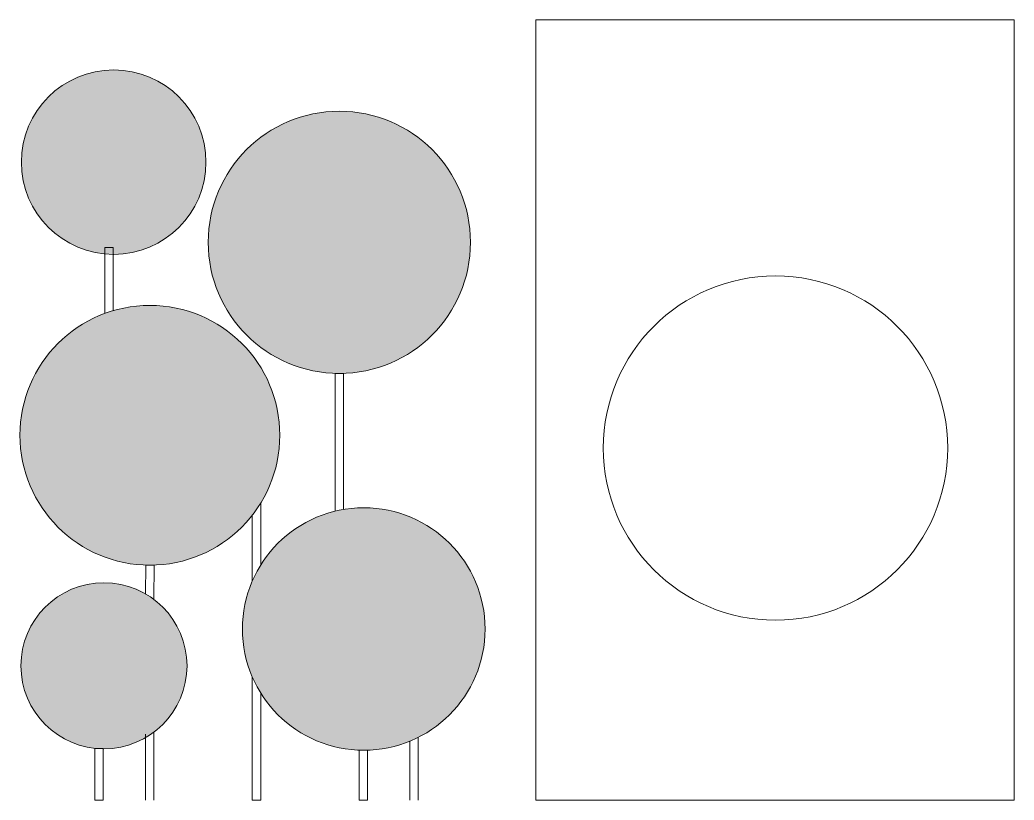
# Model space of a CAD drawing. Header units: millimetres. Extents: x 35877 to 3066687, y -650199 to -40525.
# Drawn here: x 147116.1 to 147220.4, y -179649.9 to -179568.1 of the extents above; entities that cross this region are included whole.
import ezdxf

# ---------------------------------------------------------------- set-up
doc = ezdxf.new("R2010")
doc.units = ezdxf.units.MM
doc.header["$MEASUREMENT"] = 0
doc.layers.add('AR HATCH-7', color=7, linetype='Continuous')
doc.layers.add('FALSE CEILING', color=6, linetype='Continuous', lineweight=30)

msp = doc.modelspace()

# ---------------------------------------------------------------- hatches: boundary and pattern name
at = {"layer": 'AR HATCH-7', "lineweight": 0, "true_color": 0x000000, "transparency": 33554656}
h = msp.add_hatch(color=18, dxfattribs=at)
h.dxf.hatch_style = 1
h.set_gradient(color1=(255, 255, 255), color2=(192, 192, 192), name='INVSPHERICAL')
edge = h.paths.add_edge_path()
edge.add_arc((147125.973, -179582.994), 9.674, 0, 360)
h = msp.add_hatch(color=18, dxfattribs=at)
h.dxf.hatch_style = 1
h.set_gradient(color1=(255, 255, 255), color2=(192, 192, 192), name='INVSPHERICAL')
edge = h.paths.add_edge_path()
edge.add_arc((147149.624, -179591.402), 13.747, 0, 360)
h = msp.add_hatch(color=18, dxfattribs=at)
h.dxf.hatch_style = 1
h.set_gradient(color1=(255, 255, 255), color2=(192, 192, 192), name='INVSPHERICAL')
edge = h.paths.add_edge_path()
edge.add_arc((147129.766, -179611.64), 13.621, 0, 360)
h = msp.add_hatch(color=18, dxfattribs=at)
h.dxf.hatch_style = 1
h.set_gradient(color1=(255, 255, 255), color2=(192, 192, 192), name='INVSPHERICAL')
h.paths.add_polyline_path([(147164.9, -179631.959, 1), (147139.468, -179631.959, 1)])
h = msp.add_hatch(color=18, dxfattribs=at)
h.dxf.hatch_style = 1
h.set_gradient(color1=(255, 255, 255), color2=(192, 192, 192), name='INVSPHERICAL')
edge = h.paths.add_edge_path()
edge.add_arc((147124.954, -179635.814), 8.704, 0, 360)

# ---------------------------------------------------------------- linework, layer by layer
at = {"layer": 'FALSE CEILING', "lineweight": 5, "transparency": 33554687}
for points in [[(147170.216, -179649.902), (147220.351, -179649.902), (147220.351, -179568.075), (147170.216, -179568.075)], [(147151.712, -179644.675), (147152.59, -179644.675), (147152.59, -179649.902), (147151.712, -179649.902)]]:
    msp.add_lwpolyline(points, close=True, dxfattribs=at)
for points, elevation in [([(147125.042, -179598.865), (147125.041, -179591.944), (147125.918, -179591.944), (147125.919, -179598.573)], -0.005), ([(147149.187, -179619.601), (147149.185, -179605.149), (147150.063, -179605.149), (147150.065, -179619.421)], -0.005), ([(147141.38, -179618.756), (147141.38, -179625.253)], -0.003), ([(147140.502, -179626.935), (147140.502, -179620.022)], -0.003), ([(147129.291, -179628.266), (147129.327, -179625.261), (147130.205, -179625.261), (147130.168, -179628.844)], -0.005), ([(147141.38, -179638.666), (147141.38, -179649.902), (147140.502, -179649.902), (147140.502, -179636.984)], -0.003), ([(147129.293, -179649.902), (147129.292, -179642.979)], -0.005), ([(147130.17, -179642.782), (147130.171, -179649.902)], -0.005)]:
    msp.add_lwpolyline(points, dxfattribs=dict(at, elevation=elevation))
for points in [[(147157.015, -179649.902), (147157.014, -179643.722)], [(147157.892, -179643.322), (147157.892, -179649.902)]]:
    msp.add_lwpolyline(points, dxfattribs=at)
at = {"layer": 'FALSE CEILING', "lineweight": 5, "transparency": 33554687, "elevation": -0.005}
msp.add_lwpolyline([(147123.99, -179644.502), (147124.868, -179644.502), (147124.868, -179649.902), (147123.99, -179649.902)], close=True, dxfattribs=at)
at = {"layer": 'FALSE CEILING', "lineweight": 5, "transparency": 33554687}
for centre, radius in [((147125.973, -179582.994), 9.674), ((147149.624, -179591.402, -0.005), 13.747), ((147195.339, -179612.979, -0.005), 18.05), ((147129.766, -179611.64, -0.005), 13.621), ((147152.184, -179631.959), 12.716), ((147124.954, -179635.814), 8.704)]:
    msp.add_circle(centre, radius, dxfattribs=at)

doc.saveas('drawing.dxf')
